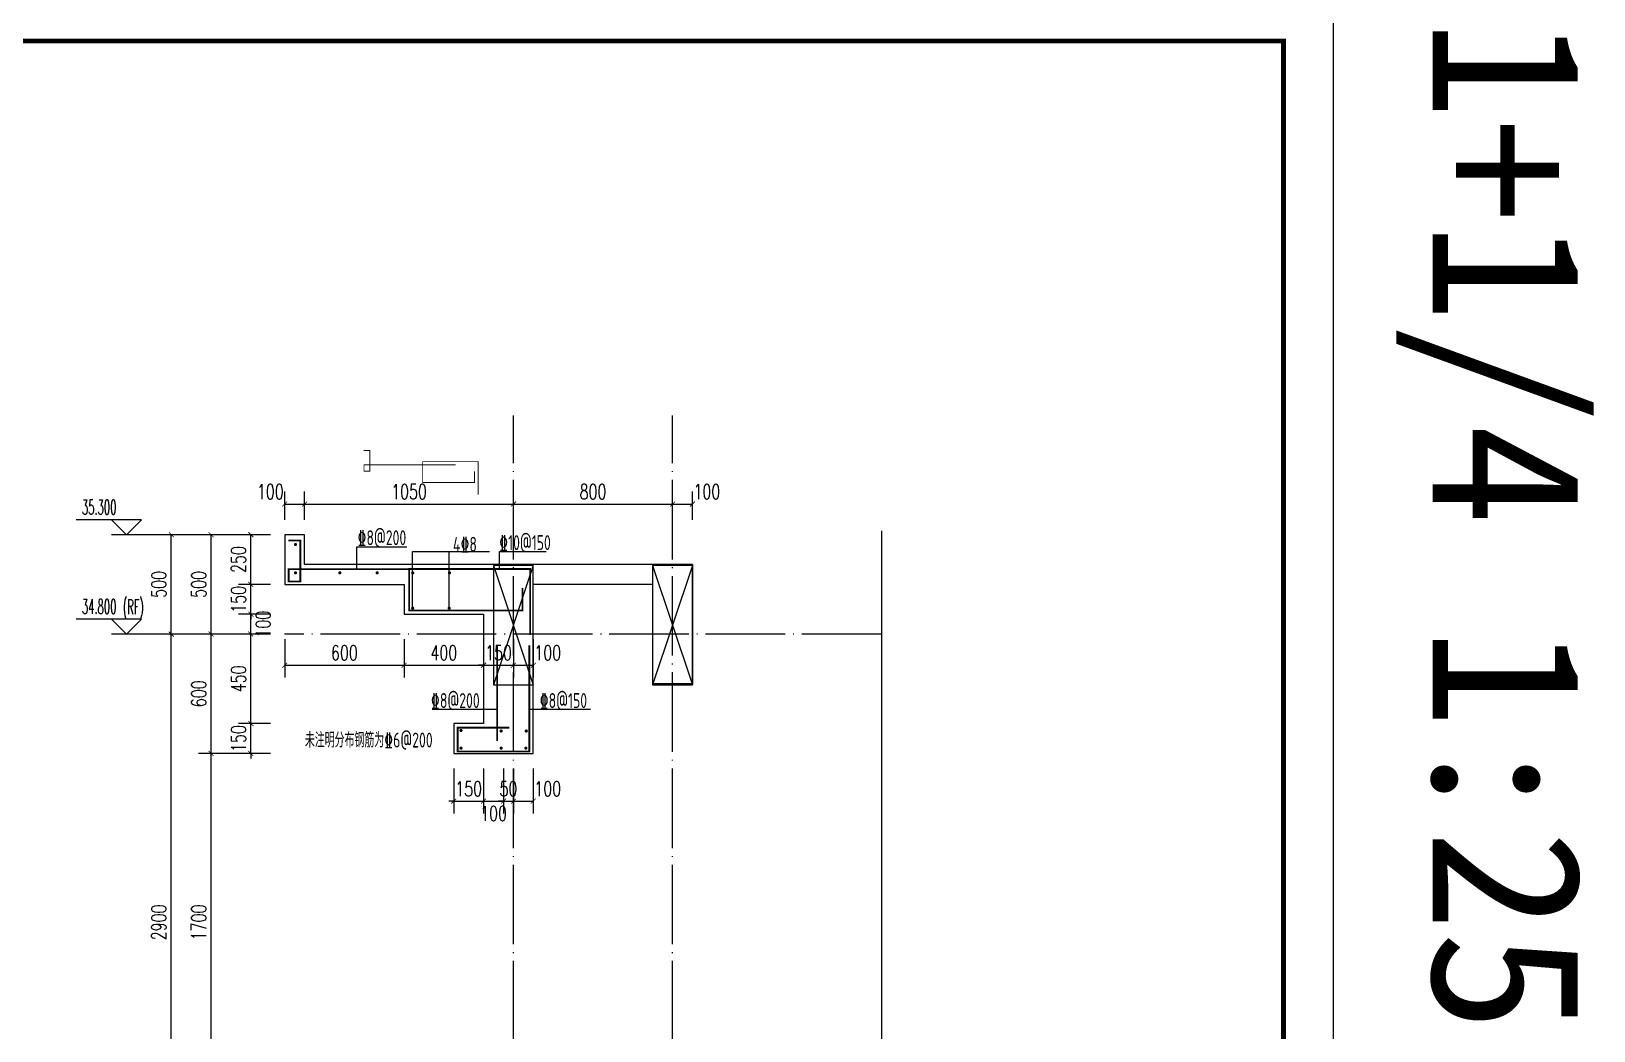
# Model space of a CAD drawing. Extents: x -668857 to 143095, y -247466 to 228182.
# Drawn here: x 44840 to 52695, y 167988 to 173015 of the extents above; entities that cross this region are included whole.
import ezdxf

# ---------------------------------------------------------------- set-up
doc = ezdxf.new("R2010")
doc.units = 0
doc.header["$LTSCALE"] = 1000
doc.linetypes.add('DOTE', pattern=[2.42, 2, -0.2, 0.02, -0.2])
doc.layers.get('0').update_dxf_attribs({"linetype": 'CONTINUOUS'})
doc.layers.get('DEFPOINTS').update_dxf_attribs({"linetype": 'CONTINUOUS'})
for name, color, linetype in [('DIM_ELEV', 3, 'CONTINUOUS'), ('DIM_IDEN', 67, 'CONTINUOUS'), ('DIM_SYMB', 3, 'CONTINUOUS'), ('PUB_DIM', 3, 'CONTINUOUS'), ('PUB_TEXT', 2, 'CONTINUOUS'), ('REIN', 6, 'CONTINUOUS'), ('S-大样-砼线', 7, 'CONTINUOUS'), ('S-引出线', 40, 'CONTINUOUS'), ('TEXT', 2, 'CONTINUOUS'), ('WALL', 5, 'CONTINUOUS'), ('yichutu', 7, 'CONTINUOUS'), ('水平筋标注', 7, 'CONTINUOUS')]:
    doc.layers.add(name, color=color, linetype=linetype)
doc.layers.add('DOTE', color=19, linetype='DOTE', lineweight=9)
doc.layers.add('图框', color=9, linetype='CONTINUOUS', lineweight=18)
doc.styles.add('_TCH_DIM', font='SIMPLEX.shx', dxfattribs={"width": 0.7, "bigfont": 'GBCBIG.shx'})
doc.styles.add('_TCH_DIM_T3', font='SIMPLEX', dxfattribs={"width": 0.705882, "bigfont": 'GBCBIG'})
doc.styles.add('_TCH_LABEL', font='simhei.ttf')
doc.styles.add('TSSD_REIN', font='tssdeng.shx', dxfattribs={"width": 0.7, "height": 300, "bigfont": 'tssdchn.shx'})
doc.dimstyles.new('_TCH_ARCH&&25', dxfattribs={"dimtxt": 74.375, "dimasz": 25, "dimexe": 62.5, "dimexo": 75, "dimgap": 25, "dimtad": 1, "dimdec": 0, "dimzin": 0, "dimdsep": 46, "dimtxsty": '_TCH_DIM_T3', "dimblk": 'ARCHTICK', "dimcen": 0.09, "dimclrt": 7, "dimazin": 0, "dimtfac": 1, "dimtdec": 0, "dimtix": 1, "dimtmove": 2, "dimatfit": 3, "dimldrblk": 'ARCHTICK', "dimfxl": 0, "dimtolj": 1, "dimtzin": 0, "dimarcsym": 0})

# ---------------------------------------------------------------- blocks, each defined once
blk = doc.blocks.new('GFDDDDRG')
at = {"layer": '图框'}
blk.add_lwpolyline([(923310, -107437), (923310, -159999), (893610, -159999), (893610, -107437)], close=True, dxfattribs=at)
blk.add_lwpolyline([(923310, -107437), (923310, -159999), (893610, -159999), (893610, -107437)], close=True, dxfattribs=at)
at = {"layer": '图框', "const_width": 50}
blk.add_lwpolyline([(894110, -159499), (922810, -159499), (922810, -108687), (894110, -108687)], close=True, dxfattribs=at)
blk = doc.blocks.new('yct-1051-594-26275-14850-25-1002.0')
at = {"layer": 'yichutu', "color": 7}
blk.add_lwpolyline([(0, 0), (0, 14850), (26275, 14850), (26275, 0)], close=True, dxfattribs=at)
at = {"layer": 'yichutu', "color": 7, "style": '_TCH_LABEL'}
blk.add_text('A1+1/4 1:25', height=750, dxfattribs=at).set_placement((0, 15350))
blk = doc.blocks.new('_ArchTick')
at = {"color": 0, "linetype": 'ByBlock', "const_width": 0.15}
blk.add_lwpolyline([(-0.5, -0.5), (0.5, 0.5)], dxfattribs=at)
blk = doc.blocks.new('*D2727')
at = {"layer": 'DEFPOINTS', "color": 0}
for p in [(46963.9, 169382.3), (47113.9, 169382.3), (47113.9, 169143.4)]:
    blk.add_point(p, dxfattribs=at)
at = {"layer": 'PUB_DIM', "color": 0, "lineweight": -2}
for p, q in [((46963.9, 169307.3), (46963.9, 169080.9)), ((47113.9, 169307.3), (47113.9, 169080.9)), ((46963.9, 169143.4), (46938.9, 169143.4)), ((46963.9, 169143.4), (47113.9, 169143.4)), ((47113.9, 169143.4), (47138.9, 169143.4))]:
    blk.add_line(p, q, dxfattribs=at)
at = {"layer": 'PUB_DIM', "color": 0, "lineweight": -2, "xscale": 25, "yscale": 25, "zscale": 25}
blk.add_blockref('_ArchTick', (46963.9, 169143.4), dxfattribs=at)
at = {"layer": 'PUB_DIM', "color": 0, "lineweight": -2, "xscale": 25, "yscale": 25, "zscale": 25, "rotation": 180}
blk.add_blockref('_ArchTick', (47113.9, 169143.4), dxfattribs=at)
at = {"layer": 'PUB_DIM', "color": 7, "insert": (47038.9, 169205.5), "char_height": 74.38, "attachment_point": 5, "style": '_TCH_DIM_T3'}
blk.add_mtext('\\A1;150', dxfattribs=at)
blk = doc.blocks.new('*D2728')
at = {"layer": 'DEFPOINTS', "color": 0}
for p in [(47113.9, 169382.3), (47213.9, 169382.3), (47213.9, 169143.4)]:
    blk.add_point(p, dxfattribs=at)
at = {"layer": 'PUB_DIM', "color": 0, "lineweight": -2}
for p, q in [((47113.9, 169307.3), (47113.9, 169080.9)), ((47213.9, 169307.3), (47213.9, 169080.9)), ((47113.9, 169143.4), (47213.9, 169143.4))]:
    blk.add_line(p, q, dxfattribs=at)
at = {"layer": 'PUB_DIM', "color": 0, "lineweight": -2, "xscale": 25, "yscale": 25, "zscale": 25, "rotation": 180}
blk.add_blockref('_ArchTick', (47113.9, 169143.4), dxfattribs=at)
at = {"layer": 'PUB_DIM', "color": 0, "lineweight": -2, "xscale": 25, "yscale": 25, "zscale": 25}
blk.add_blockref('_ArchTick', (47213.9, 169143.4), dxfattribs=at)
at = {"layer": 'PUB_DIM', "color": 7, "insert": (47163.9, 169081.4), "char_height": 74.38, "attachment_point": 5, "style": '_TCH_DIM_T3'}
blk.add_mtext('\\A1;100', dxfattribs=at)
blk = doc.blocks.new('*D2729')
at = {"layer": 'DEFPOINTS', "color": 0}
for p in [(47213.9, 169382.3), (47263.9, 169382.3), (47263.9, 169143.4)]:
    blk.add_point(p, dxfattribs=at)
at = {"layer": 'PUB_DIM', "color": 0, "lineweight": -2}
for p, q in [((47213.9, 169307.3), (47213.9, 169080.9)), ((47263.9, 169307.3), (47263.9, 169080.9)), ((47213.9, 169143.4), (47188.9, 169143.4)), ((47213.9, 169143.4), (47263.9, 169143.4)), ((47263.9, 169143.4), (47288.9, 169143.4))]:
    blk.add_line(p, q, dxfattribs=at)
at = {"layer": 'PUB_DIM', "color": 0, "lineweight": -2, "xscale": 25, "yscale": 25, "zscale": 25}
blk.add_blockref('_ArchTick', (47213.9, 169143.4), dxfattribs=at)
at = {"layer": 'PUB_DIM', "color": 0, "lineweight": -2, "xscale": 25, "yscale": 25, "zscale": 25, "rotation": 180}
blk.add_blockref('_ArchTick', (47263.9, 169143.4), dxfattribs=at)
at = {"layer": 'PUB_DIM', "color": 7, "insert": (47238.9, 169205.5), "char_height": 74.38, "attachment_point": 5, "style": '_TCH_DIM_T3'}
blk.add_mtext('\\A1;50', dxfattribs=at)
blk = doc.blocks.new('*D2730')
at = {"layer": 'DEFPOINTS', "color": 0}
for p in [(47263.9, 169382.3), (47363.9, 169382.3), (47363.9, 169143.4)]:
    blk.add_point(p, dxfattribs=at)
at = {"layer": 'PUB_DIM', "color": 0, "lineweight": -2}
for p, q in [((47263.9, 169307.3), (47263.9, 169080.9)), ((47363.9, 169307.3), (47363.9, 169080.9)), ((47263.9, 169143.4), (47363.9, 169143.4))]:
    blk.add_line(p, q, dxfattribs=at)
at = {"layer": 'PUB_DIM', "color": 0, "lineweight": -2, "xscale": 25, "yscale": 25, "zscale": 25, "rotation": 180}
blk.add_blockref('_ArchTick', (47263.9, 169143.4), dxfattribs=at)
at = {"layer": 'PUB_DIM', "color": 0, "lineweight": -2, "xscale": 25, "yscale": 25, "zscale": 25}
blk.add_blockref('_ArchTick', (47363.9, 169143.4), dxfattribs=at)
at = {"layer": 'PUB_DIM', "color": 7, "insert": (47436.3, 169205.5), "char_height": 74.38, "attachment_point": 5, "style": '_TCH_DIM_T3'}
blk.add_mtext('\\A1;100', dxfattribs=at)
blk = doc.blocks.new('*D2731')
at = {"layer": 'DEFPOINTS', "color": 0}
for p in [(46213.9, 170637.4), (46113.9, 170483.2), (46213.9, 170483.2)]:
    blk.add_point(p, dxfattribs=at)
at = {"layer": 'PUB_DIM', "color": 0, "lineweight": -2}
for p, q in [((46113.9, 170558.2), (46113.9, 170699.9)), ((46113.9, 170637.4), (46213.9, 170637.4)), ((46213.9, 170558.2), (46213.9, 170699.9))]:
    blk.add_line(p, q, dxfattribs=at)
at = {"layer": 'PUB_DIM', "color": 0, "lineweight": -2, "xscale": 25, "yscale": 25, "zscale": 25, "rotation": 180}
blk.add_blockref('_ArchTick', (46113.9, 170637.4), dxfattribs=at)
at = {"layer": 'PUB_DIM', "color": 0, "lineweight": -2, "xscale": 25, "yscale": 25, "zscale": 25}
blk.add_blockref('_ArchTick', (46213.9, 170637.4), dxfattribs=at)
at = {"layer": 'PUB_DIM', "color": 7, "insert": (46041.4, 170699.6), "char_height": 74.38, "attachment_point": 5, "style": '_TCH_DIM_T3'}
blk.add_mtext('\\A1;100', dxfattribs=at)
blk = doc.blocks.new('*D2732')
at = {"layer": 'DEFPOINTS', "color": 0}
for p in [(47263.9, 170637.4), (46213.9, 170483.2), (47263.9, 170483.2)]:
    blk.add_point(p, dxfattribs=at)
at = {"layer": 'PUB_DIM', "color": 0, "lineweight": -2}
for p, q in [((46213.9, 170558.2), (46213.9, 170699.9)), ((46213.9, 170637.4), (47263.9, 170637.4)), ((47263.9, 170558.2), (47263.9, 170699.9))]:
    blk.add_line(p, q, dxfattribs=at)
at = {"layer": 'PUB_DIM', "color": 0, "lineweight": -2, "xscale": 25, "yscale": 25, "zscale": 25, "rotation": 180}
blk.add_blockref('_ArchTick', (46213.9, 170637.4), dxfattribs=at)
at = {"layer": 'PUB_DIM', "color": 0, "lineweight": -2, "xscale": 25, "yscale": 25, "zscale": 25}
blk.add_blockref('_ArchTick', (47263.9, 170637.4), dxfattribs=at)
at = {"layer": 'PUB_DIM', "color": 7, "insert": (46738.9, 170699.6), "char_height": 74.38, "attachment_point": 5, "style": '_TCH_DIM_T3'}
blk.add_mtext('\\A1;1050', dxfattribs=at)
blk = doc.blocks.new('*D2733')
at = {"layer": 'DEFPOINTS', "color": 0}
for p in [(48063.9, 170637.4), (47263.9, 170483.2), (48063.9, 170483.2)]:
    blk.add_point(p, dxfattribs=at)
at = {"layer": 'PUB_DIM', "color": 0, "lineweight": -2}
for p, q in [((47263.9, 170558.2), (47263.9, 170699.9)), ((47263.9, 170637.4), (48063.9, 170637.4)), ((48063.9, 170558.2), (48063.9, 170699.9))]:
    blk.add_line(p, q, dxfattribs=at)
at = {"layer": 'PUB_DIM', "color": 0, "lineweight": -2, "xscale": 25, "yscale": 25, "zscale": 25, "rotation": 180}
blk.add_blockref('_ArchTick', (47263.9, 170637.4), dxfattribs=at)
at = {"layer": 'PUB_DIM', "color": 0, "lineweight": -2, "xscale": 25, "yscale": 25, "zscale": 25}
blk.add_blockref('_ArchTick', (48063.9, 170637.4), dxfattribs=at)
at = {"layer": 'PUB_DIM', "color": 7, "insert": (47663.9, 170699.6), "char_height": 74.38, "attachment_point": 5, "style": '_TCH_DIM_T3'}
blk.add_mtext('\\A1;800', dxfattribs=at)
blk = doc.blocks.new('*D2734')
at = {"layer": 'DEFPOINTS', "color": 0}
for p in [(48163.9, 170637.4), (48063.9, 170483.2), (48163.9, 170483.2)]:
    blk.add_point(p, dxfattribs=at)
at = {"layer": 'PUB_DIM', "color": 0, "lineweight": -2}
for p, q in [((48063.9, 170558.2), (48063.9, 170699.9)), ((48063.9, 170637.4), (48163.9, 170637.4)), ((48163.9, 170558.2), (48163.9, 170699.9))]:
    blk.add_line(p, q, dxfattribs=at)
at = {"layer": 'PUB_DIM', "color": 0, "lineweight": -2, "xscale": 25, "yscale": 25, "zscale": 25, "rotation": 180}
blk.add_blockref('_ArchTick', (48063.9, 170637.4), dxfattribs=at)
at = {"layer": 'PUB_DIM', "color": 0, "lineweight": -2, "xscale": 25, "yscale": 25, "zscale": 25}
blk.add_blockref('_ArchTick', (48163.9, 170637.4), dxfattribs=at)
at = {"layer": 'PUB_DIM', "color": 7, "insert": (48236.3, 170699.6), "char_height": 74.38, "attachment_point": 5, "style": '_TCH_DIM_T3'}
blk.add_mtext('\\A1;100', dxfattribs=at)
blk = doc.blocks.new('*D2735')
at = {"layer": 'DEFPOINTS', "color": 0}
for p in [(46113.9, 170033.2), (46713.9, 170033.2), (46713.9, 169826.8)]:
    blk.add_point(p, dxfattribs=at)
at = {"layer": 'PUB_DIM', "color": 0, "lineweight": -2}
for p, q in [((46113.9, 169958.2), (46113.9, 169764.3)), ((46713.9, 169958.2), (46713.9, 169764.3)), ((46113.9, 169826.8), (46713.9, 169826.8))]:
    blk.add_line(p, q, dxfattribs=at)
at = {"layer": 'PUB_DIM', "color": 0, "lineweight": -2, "xscale": 25, "yscale": 25, "zscale": 25, "rotation": 180}
blk.add_blockref('_ArchTick', (46113.9, 169826.8), dxfattribs=at)
at = {"layer": 'PUB_DIM', "color": 0, "lineweight": -2, "xscale": 25, "yscale": 25, "zscale": 25}
blk.add_blockref('_ArchTick', (46713.9, 169826.8), dxfattribs=at)
at = {"layer": 'PUB_DIM', "color": 7, "insert": (46413.9, 169889), "char_height": 74.38, "attachment_point": 5, "style": '_TCH_DIM_T3'}
blk.add_mtext('\\A1;600', dxfattribs=at)
blk = doc.blocks.new('*D2736')
at = {"layer": 'DEFPOINTS', "color": 0}
for p in [(46713.9, 170033.2), (47113.9, 170033.2), (47113.9, 169826.8)]:
    blk.add_point(p, dxfattribs=at)
at = {"layer": 'PUB_DIM', "color": 0, "lineweight": -2}
for p, q in [((46713.9, 169958.2), (46713.9, 169764.3)), ((47113.9, 169958.2), (47113.9, 169764.3)), ((46713.9, 169826.8), (47113.9, 169826.8))]:
    blk.add_line(p, q, dxfattribs=at)
at = {"layer": 'PUB_DIM', "color": 0, "lineweight": -2, "xscale": 25, "yscale": 25, "zscale": 25, "rotation": 180}
blk.add_blockref('_ArchTick', (46713.9, 169826.8), dxfattribs=at)
at = {"layer": 'PUB_DIM', "color": 0, "lineweight": -2, "xscale": 25, "yscale": 25, "zscale": 25}
blk.add_blockref('_ArchTick', (47113.9, 169826.8), dxfattribs=at)
at = {"layer": 'PUB_DIM', "color": 7, "insert": (46913.9, 169889), "char_height": 74.38, "attachment_point": 5, "style": '_TCH_DIM_T3'}
blk.add_mtext('\\A1;400', dxfattribs=at)
blk = doc.blocks.new('*D2737')
at = {"layer": 'DEFPOINTS', "color": 0}
for p in [(47113.9, 170033.2), (47263.9, 170033.2), (47263.9, 169826.8)]:
    blk.add_point(p, dxfattribs=at)
at = {"layer": 'PUB_DIM', "color": 0, "lineweight": -2}
for p, q in [((47113.9, 169958.2), (47113.9, 169764.3)), ((47263.9, 169958.2), (47263.9, 169764.3)), ((47113.9, 169826.8), (47088.9, 169826.8)), ((47113.9, 169826.8), (47263.9, 169826.8)), ((47263.9, 169826.8), (47288.9, 169826.8))]:
    blk.add_line(p, q, dxfattribs=at)
at = {"layer": 'PUB_DIM', "color": 0, "lineweight": -2, "xscale": 25, "yscale": 25, "zscale": 25}
blk.add_blockref('_ArchTick', (47113.9, 169826.8), dxfattribs=at)
at = {"layer": 'PUB_DIM', "color": 0, "lineweight": -2, "xscale": 25, "yscale": 25, "zscale": 25, "rotation": 180}
blk.add_blockref('_ArchTick', (47263.9, 169826.8), dxfattribs=at)
at = {"layer": 'PUB_DIM', "color": 7, "insert": (47188.9, 169889), "char_height": 74.38, "attachment_point": 5, "style": '_TCH_DIM_T3'}
blk.add_mtext('\\A1;150', dxfattribs=at)
blk = doc.blocks.new('*D2738')
at = {"layer": 'DEFPOINTS', "color": 0}
for p in [(47263.9, 170033.2), (47363.9, 170033.2), (47363.9, 169826.8)]:
    blk.add_point(p, dxfattribs=at)
at = {"layer": 'PUB_DIM', "color": 0, "lineweight": -2}
for p, q in [((47263.9, 169958.2), (47263.9, 169764.3)), ((47363.9, 169958.2), (47363.9, 169764.3)), ((47263.9, 169826.8), (47363.9, 169826.8))]:
    blk.add_line(p, q, dxfattribs=at)
at = {"layer": 'PUB_DIM', "color": 0, "lineweight": -2, "xscale": 25, "yscale": 25, "zscale": 25, "rotation": 180}
blk.add_blockref('_ArchTick', (47263.9, 169826.8), dxfattribs=at)
at = {"layer": 'PUB_DIM', "color": 0, "lineweight": -2, "xscale": 25, "yscale": 25, "zscale": 25}
blk.add_blockref('_ArchTick', (47363.9, 169826.8), dxfattribs=at)
at = {"layer": 'PUB_DIM', "color": 7, "insert": (47436.3, 169889), "char_height": 74.38, "attachment_point": 5, "style": '_TCH_DIM_T3'}
blk.add_mtext('\\A1;100', dxfattribs=at)
blk = doc.blocks.new('*D2739')
at = {"layer": 'DEFPOINTS', "color": 0}
for p in [(45943.7, 170483.2), (46118.3, 170483.2), (46118.3, 170233.2)]:
    blk.add_point(p, dxfattribs=at)
at = {"layer": 'PUB_DIM', "color": 0, "lineweight": -2}
for p, q in [((46043.3, 170483.2), (45881.2, 170483.2)), ((45943.7, 170233.2), (45943.7, 170483.2)), ((46043.3, 170233.2), (45881.2, 170233.2))]:
    blk.add_line(p, q, dxfattribs=at)
at = {"layer": 'PUB_DIM', "color": 0, "lineweight": -2, "xscale": 25, "yscale": 25, "zscale": 25}
for p, rotation in [((45943.7, 170483.2), 90), ((45943.7, 170233.2), 270)]:
    blk.add_blockref('_ArchTick', p, dxfattribs=dict(at, rotation=rotation))
at = {"layer": 'PUB_DIM', "color": 7, "insert": (45881.5, 170358.2), "char_height": 74.38, "attachment_point": 5, "rotation": 90, "style": '_TCH_DIM_T3'}
blk.add_mtext('\\A1;250', dxfattribs=at)
blk = doc.blocks.new('*D2740')
at = {"layer": 'DEFPOINTS', "color": 0}
for p in [(45943.7, 170233.2), (46118.3, 170233.2), (46118.3, 170083.2)]:
    blk.add_point(p, dxfattribs=at)
at = {"layer": 'PUB_DIM', "color": 0, "lineweight": -2}
for p, q in [((46043.3, 170233.2), (45881.2, 170233.2)), ((45943.7, 170233.2), (45943.7, 170258.2)), ((45943.7, 170083.2), (45943.7, 170233.2)), ((46043.3, 170083.2), (45881.2, 170083.2)), ((45943.7, 170083.2), (45943.7, 170058.2))]:
    blk.add_line(p, q, dxfattribs=at)
at = {"layer": 'PUB_DIM', "color": 0, "lineweight": -2, "xscale": 25, "yscale": 25, "zscale": 25}
for p, rotation in [((45943.7, 170233.2), 270), ((45943.7, 170083.2), 90)]:
    blk.add_blockref('_ArchTick', p, dxfattribs=dict(at, rotation=rotation))
at = {"layer": 'PUB_DIM', "color": 7, "insert": (45881.5, 170158.2), "char_height": 74.38, "attachment_point": 5, "rotation": 90, "style": '_TCH_DIM_T3'}
blk.add_mtext('\\A1;150', dxfattribs=at)
blk = doc.blocks.new('*D2741')
at = {"layer": 'DEFPOINTS', "color": 0}
for p in [(45943.7, 170083.2), (46118.3, 170083.2), (46118.3, 169983.2)]:
    blk.add_point(p, dxfattribs=at)
at = {"layer": 'PUB_DIM', "color": 0, "lineweight": -2}
for p, q in [((46043.3, 170083.2), (45881.2, 170083.2)), ((45943.7, 169983.2), (45943.7, 170083.2)), ((46043.3, 169983.2), (45881.2, 169983.2))]:
    blk.add_line(p, q, dxfattribs=at)
at = {"layer": 'PUB_DIM', "color": 0, "lineweight": -2, "xscale": 25, "yscale": 25, "zscale": 25}
for p, rotation in [((45943.7, 170083.2), 90), ((45943.7, 169983.2), 270)]:
    blk.add_blockref('_ArchTick', p, dxfattribs=dict(at, rotation=rotation))
at = {"layer": 'PUB_DIM', "color": 7, "insert": (46005.6, 170033.2), "char_height": 74.38, "attachment_point": 5, "rotation": 90, "style": '_TCH_DIM_T3'}
blk.add_mtext('\\A1;100', dxfattribs=at)
blk = doc.blocks.new('*D2742')
at = {"layer": 'DEFPOINTS', "color": 0}
for p in [(45943.7, 169983.2), (46118.3, 169983.2), (46118.3, 169533.2)]:
    blk.add_point(p, dxfattribs=at)
at = {"layer": 'PUB_DIM', "color": 0, "lineweight": -2}
for p, q in [((46043.3, 169983.2), (45881.2, 169983.2)), ((45943.7, 169533.2), (45943.7, 169983.2)), ((46043.3, 169533.2), (45881.2, 169533.2))]:
    blk.add_line(p, q, dxfattribs=at)
at = {"layer": 'PUB_DIM', "color": 0, "lineweight": -2, "xscale": 25, "yscale": 25, "zscale": 25}
for p, rotation in [((45943.7, 169983.2), 90), ((45943.7, 169533.2), 270)]:
    blk.add_blockref('_ArchTick', p, dxfattribs=dict(at, rotation=rotation))
at = {"layer": 'PUB_DIM', "color": 7, "insert": (45881.5, 169758.2), "char_height": 74.38, "attachment_point": 5, "rotation": 90, "style": '_TCH_DIM_T3'}
blk.add_mtext('\\A1;450', dxfattribs=at)
blk = doc.blocks.new('*D2743')
at = {"layer": 'DEFPOINTS', "color": 0}
for p in [(45943.7, 169533.2), (46118.3, 169533.2), (46118.3, 169383.2)]:
    blk.add_point(p, dxfattribs=at)
at = {"layer": 'PUB_DIM', "color": 0, "lineweight": -2}
for p, q in [((46043.3, 169533.2), (45881.2, 169533.2)), ((45943.7, 169533.2), (45943.7, 169558.2)), ((45943.7, 169383.2), (45943.7, 169533.2)), ((46043.3, 169383.2), (45881.2, 169383.2)), ((45943.7, 169383.2), (45943.7, 169358.2))]:
    blk.add_line(p, q, dxfattribs=at)
at = {"layer": 'PUB_DIM', "color": 0, "lineweight": -2, "xscale": 25, "yscale": 25, "zscale": 25}
for p, rotation in [((45943.7, 169533.2), 270), ((45943.7, 169383.2), 90)]:
    blk.add_blockref('_ArchTick', p, dxfattribs=dict(at, rotation=rotation))
at = {"layer": 'PUB_DIM', "color": 7, "insert": (45881.5, 169458.2), "char_height": 74.38, "attachment_point": 5, "rotation": 90, "style": '_TCH_DIM_T3'}
blk.add_mtext('\\A1;150', dxfattribs=at)
blk = doc.blocks.new('*D2769')
at = {"layer": 'DEFPOINTS', "color": 0}
for p in [(45743.7, 169383.2), (46043.7, 169383.2), (46043.7, 167683.2)]:
    blk.add_point(p, dxfattribs=at)
at = {"layer": 'PUB_DIM', "color": 0, "lineweight": -2}
for p, q in [((45968.7, 169383.2), (45681.2, 169383.2)), ((45743.7, 167683.2), (45743.7, 169383.2)), ((45968.7, 167683.2), (45681.2, 167683.2))]:
    blk.add_line(p, q, dxfattribs=at)
at = {"layer": 'PUB_DIM', "color": 0, "lineweight": -2, "xscale": 25, "yscale": 25, "zscale": 25}
for p, rotation in [((45743.7, 169383.2), 90), ((45743.7, 167683.2), 270)]:
    blk.add_blockref('_ArchTick', p, dxfattribs=dict(at, rotation=rotation))
at = {"layer": 'PUB_DIM', "color": 7, "insert": (45681.5, 168533.2), "char_height": 74.38, "attachment_point": 5, "rotation": 90, "style": '_TCH_DIM_T3'}
blk.add_mtext('\\A1;1700', dxfattribs=at)
blk = doc.blocks.new('*D2770')
at = {"layer": 'DEFPOINTS', "color": 0}
for p in [(45743.7, 169983.2), (46043.7, 169983.2), (46043.7, 169383.2)]:
    blk.add_point(p, dxfattribs=at)
at = {"layer": 'PUB_DIM', "color": 0, "lineweight": -2}
for p, q in [((45968.7, 169983.2), (45681.2, 169983.2)), ((45743.7, 169383.2), (45743.7, 169983.2)), ((45968.7, 169383.2), (45681.2, 169383.2))]:
    blk.add_line(p, q, dxfattribs=at)
at = {"layer": 'PUB_DIM', "color": 0, "lineweight": -2, "xscale": 25, "yscale": 25, "zscale": 25}
for p, rotation in [((45743.7, 169983.2), 90), ((45743.7, 169383.2), 270)]:
    blk.add_blockref('_ArchTick', p, dxfattribs=dict(at, rotation=rotation))
at = {"layer": 'PUB_DIM', "color": 7, "insert": (45681.5, 169683.2), "char_height": 74.38, "attachment_point": 5, "rotation": 90, "style": '_TCH_DIM_T3'}
blk.add_mtext('\\A1;600', dxfattribs=at)
blk = doc.blocks.new('*D2771')
at = {"layer": 'DEFPOINTS', "color": 0}
for p in [(45743.7, 170483.2), (46043.7, 170483.2), (46043.7, 169983.2)]:
    blk.add_point(p, dxfattribs=at)
at = {"layer": 'PUB_DIM', "color": 0, "lineweight": -2}
for p, q in [((45968.7, 170483.2), (45681.2, 170483.2)), ((45743.7, 169983.2), (45743.7, 170483.2)), ((45968.7, 169983.2), (45681.2, 169983.2))]:
    blk.add_line(p, q, dxfattribs=at)
at = {"layer": 'PUB_DIM', "color": 0, "lineweight": -2, "xscale": 25, "yscale": 25, "zscale": 25}
for p, rotation in [((45743.7, 170483.2), 90), ((45743.7, 169983.2), 270)]:
    blk.add_blockref('_ArchTick', p, dxfattribs=dict(at, rotation=rotation))
at = {"layer": 'PUB_DIM', "color": 7, "insert": (45681.5, 170233.2), "char_height": 74.38, "attachment_point": 5, "rotation": 90, "style": '_TCH_DIM_T3'}
blk.add_mtext('\\A1;500', dxfattribs=at)
blk = doc.blocks.new('*D2778')
at = {"layer": 'DEFPOINTS', "color": 0}
for p in [(45543.7, 169983.2), (46043.7, 169983.2), (46043.7, 167083.2)]:
    blk.add_point(p, dxfattribs=at)
at = {"layer": 'PUB_DIM', "color": 0, "lineweight": -2}
for p, q in [((45968.7, 169983.2), (45481.2, 169983.2)), ((45543.7, 167083.2), (45543.7, 169983.2)), ((45968.7, 167083.2), (45481.2, 167083.2))]:
    blk.add_line(p, q, dxfattribs=at)
at = {"layer": 'PUB_DIM', "color": 0, "lineweight": -2, "xscale": 25, "yscale": 25, "zscale": 25}
for p, rotation in [((45543.7, 169983.2), 90), ((45543.7, 167083.2), 270)]:
    blk.add_blockref('_ArchTick', p, dxfattribs=dict(at, rotation=rotation))
at = {"layer": 'PUB_DIM', "color": 7, "insert": (45481.5, 168533.2), "char_height": 74.38, "attachment_point": 5, "rotation": 90, "style": '_TCH_DIM_T3'}
blk.add_mtext('\\A1;2900', dxfattribs=at)
blk = doc.blocks.new('*D2779')
at = {"layer": 'DEFPOINTS', "color": 0}
for p in [(45543.7, 170483.2), (46043.7, 170483.2), (46043.7, 169983.2)]:
    blk.add_point(p, dxfattribs=at)
at = {"layer": 'PUB_DIM', "color": 0, "lineweight": -2}
for p, q in [((45968.7, 170483.2), (45481.2, 170483.2)), ((45543.7, 169983.2), (45543.7, 170483.2)), ((45968.7, 169983.2), (45481.2, 169983.2))]:
    blk.add_line(p, q, dxfattribs=at)
at = {"layer": 'PUB_DIM', "color": 0, "lineweight": -2, "xscale": 25, "yscale": 25, "zscale": 25}
for p, rotation in [((45543.7, 170483.2), 90), ((45543.7, 169983.2), 270)]:
    blk.add_blockref('_ArchTick', p, dxfattribs=dict(at, rotation=rotation))
at = {"layer": 'PUB_DIM', "color": 7, "insert": (45481.5, 170233.2), "char_height": 74.38, "attachment_point": 5, "rotation": 90, "style": '_TCH_DIM_T3'}
blk.add_mtext('\\A1;500', dxfattribs=at)
blk = doc.blocks.new('20210809.03140329')
at = {"layer": 'S-大样-砼线'}
for p, q in [((87154.5, 67180.9), (87354.5, 66580.9)), ((87354.5, 67180.9), (87154.5, 66580.9))]:
    blk.add_line(p, q, dxfattribs=at)
blk.add_lwpolyline([(87354.5, 67180.9), (87154.5, 67180.9), (87154.5, 66580.9), (87354.5, 66580.9)], close=True, dxfattribs=at)
blk = doc.blocks.new('20210810.12003314')
at = {"layer": 'REIN'}
for points in [[(67557, -102521.1, 4.5, 4.5, 0), (67587.3, -102521.1, 4.5, 4.5, 0), (67587.3, -102624.3, 4.5, 4.5, 0), (67558.2, -102624.3, 4.5, 4.5, 0), (67558.2, -102593.2, 4.5, 4.5, 0), (68018.1, -102593.2, 4.5, 4.5, 0)], [(67177.1, -102973.6, 9, 9, 0), (67237.7, -102973.6, 9, 9, 0), (67237.7, -103179.9, 9, 9, 0), (67179.4, -103179.9, 9, 9, 0), (67179.4, -103117.7, 9, 9, 0), (68099.3, -103117.7, 9, 9, 0)], [(68288.1, -103914.5, 9, 9, 0), (68029, -103914.5, 9, 9, 0), (68029, -104035, 9, 9, 0), (68389.2, -104035, 9, 9, 0), (68389.2, -103500.2, 9, 9, 0)], [(68227.2, -103497.2, 9, 9, 0), (68227.2, -103982.3, 9, 9, 0)]]:
    blk.add_lwpolyline(points, format="xyseb", dxfattribs=at)
for points, const_width in [([(68132.1, -102743.1), (68132.1, -102576.9), (67852.9, -102576.9), (67852.9, -102681.1), (68113.1, -102681.1), (68113.1, -102624.7)], 4.5), ([(68393.1, -103449.1), (68393.1, -103116.7), (67784.7, -103116.7), (67784.7, -103325), (68355, -103325), (68355, -103212.3)], 9)]:
    blk.add_lwpolyline(points, dxfattribs=dict(at, const_width=const_width))
at = {"layer": 'REIN', "const_width": 8}
for points in [[(67209.6, -102993.8, 1), (67217.6, -102993.8, 1)], [(67209.6, -103136.3, 1), (67217.6, -103136.3, 1)], [(67432.6, -103136.3, 1), (67440.6, -103136.3, 1)], [(67620.1, -103136.3, 1), (67628.1, -103136.3, 1)], [(67799, -103136.3, 1), (67807, -103136.3, 1)], [(67983.8, -103136.3, 1), (67991.8, -103136.3, 1)], [(67798.6, -103313.7, 1), (67806.6, -103313.7, 1)], [(67982.6, -103313.7, 1), (67990.6, -103313.7, 1)], [(68041.7, -103928.9, 1), (68049.7, -103928.9, 1)], [(68243.6, -103931.5, 1), (68251.6, -103931.5, 1)], [(68369.7, -103931.5, 1), (68377.7, -103931.5, 1)], [(68041.7, -104017.7, 1), (68049.7, -104017.7, 1)], [(68243.6, -104017.7, 1), (68251.6, -104017.7, 1)], [(68367.4, -104017.7, 1), (68375.4, -104017.7, 1)]]:
    blk.add_lwpolyline(points, format="xyb", close=True, dxfattribs=at)
at = {"layer": 'S-大样-砼线'}
for p, q in [((68209.2, -103099.1), (68409.2, -103699.2)), ((68409.2, -103099.1), (68209.2, -103699.2))]:
    blk.add_line(p, q, dxfattribs=at)
blk.add_lwpolyline([(68409.2, -103099.1), (68209.2, -103099.1), (68209.2, -103699.2), (68409.2, -103699.2)], close=True, dxfattribs=at)
at = {"layer": 'S-引出线'}
for p, q in [((67522, -103117.7), (67522, -103006)), ((67522, -103006), (67773.4, -103006)), ((67802.6, -103313.7), (67802.6, -103029)), ((67802.6, -103029), (68188.2, -103029)), ((67986.6, -103313.7), (67986.6, -103029)), ((67901.4, -103821.1), (68227.2, -103821.1)), ((68389.2, -103821.1), (68697, -103821.1))]:
    blk.add_line(p, q, dxfattribs=at)
blk.add_lwpolyline([(68239.6, -103116.7), (68239.6, -103028.9), (68473.9, -103028.9)], dxfattribs=at)
at = {"layer": 'DIM_IDEN'}
blk.add_blockref('20210809.03140329', (-18145.3, -170280.1), dxfattribs=at)
at = {"layer": 'TEXT', "style": 'TSSD_REIN', "width": 0.7}
for s, p in [('%%1328@200', (67525.2, -102996.8)), ('4%%1328', (68005.3, -103030.1)), ('%%13210@150', (68237.5, -103021.5)), ('%%1328@200', (67894.5, -103815.9)), ('%%1328@150', (68441.4, -103815.9)), ('未注明分布钢筋为%%1326@200', (67260.6, -104014.5))]:
    blk.add_text(s, height=75, rotation=0, dxfattribs=at).set_placement(p)

msp = doc.modelspace()

# ---------------------------------------------------------------- linework, layer by layer
at = {"layer": 'DIM_ELEV'}
for p, q in [((45393.66, 170558.23), (45065.66, 170558.23)), ((45318.66, 170483.23), (45243.66, 170558.23)), ((45318.66, 170483.23), (45393.66, 170558.23)), ((45743.66, 170483.23), (45243.66, 170483.23)), ((45393.66, 170058.23), (45065.66, 170058.23)), ((45318.66, 169983.23), (45243.66, 170058.23)), ((45318.66, 169983.23), (45393.66, 170058.23)), ((45743.66, 169983.23), (45243.66, 169983.23))]:
    msp.add_line(p, q, dxfattribs=at)
at = {"layer": 'DIM_SYMB'}
msp.add_lwpolyline([(49113.85, 170503.23), (49113.85, 160871.35), (49166.35, 160852.24), (49061.35, 160833.73), (49113.85, 160815.1), (49113.85, 151183.22)], dxfattribs=at)
at = {"layer": 'DOTE', "color": 1, "linetype": 'DOTE', "ltscale": 0.2}
for p, q in [((47263.85, 151483.22), (47263.85, 171083.23)), ((48063.85, 151483.22), (48063.85, 171083.23)), ((49113.85, 169983.23), (46113.66, 169983.23))]:
    msp.add_line(p, q, dxfattribs=at)
at = {"layer": 'WALL'}
for p, q in [((46213.85, 170483.23), (46113.85, 170483.23)), ((46113.85, 170483.23), (46113.85, 170233.23)), ((46213.85, 170333.23), (46213.85, 170483.23)), ((47363.85, 170333.23), (46213.85, 170333.23)), ((48163.85, 170333.23), (47363.85, 170333.23)), ((48163.85, 170333.23), (48163.85, 169733.23)), ((46113.85, 170233.23), (46713.85, 170233.23)), ((46713.85, 170233.23), (46713.85, 170083.23)), ((47363.85, 169383.23), (47363.85, 170233.23)), ((47963.85, 170233.23), (47363.85, 170233.23)), ((47963.85, 170233.23), (47963.85, 169733.23)), ((46713.85, 170083.23), (47113.85, 170083.23)), ((47113.85, 170083.23), (47113.85, 169533.23)), ((48163.85, 169733.23), (47963.85, 169733.23)), ((47113.85, 169533.23), (46963.85, 169533.23)), ((46963.85, 169533.23), (46963.85, 169383.23)), ((46963.85, 169383.23), (47363.85, 169383.23))]:
    msp.add_line(p, q, dxfattribs=at)

# ---------------------------------------------------------------- block references
at = {"xscale": 0.5, "yscale": 0.5, "zscale": 0.5}
msp.add_blockref('GFDDDDRG', (-410269.74, 227309.73), dxfattribs=at)
at = {"layer": 'yichutu', "rotation": 270}
msp.add_blockref('yct-1051-594-26275-14850-25-1002.0', (36535.15, 173591.25), dxfattribs=at)
at = {"layer": '水平筋标注'}
msp.add_blockref('20210810.12003314', (-21045.34, 273427.38), dxfattribs=at)

# ---------------------------------------------------------------- texts
at = {"layer": 'PUB_TEXT', "style": '_TCH_DIM', "width": 0.494118}
for s, p in [('35.300', (45094.56, 170584.48)), ('34.800', (45094.56, 170084.48)), ('(RF)', (45299.96, 170083.25))]:
    msp.add_text(s, height=74.375, dxfattribs=at).set_placement(p)

# ---------------------------------------------------------------- dimensions: what is measured, and where the dimension line sits
at = {"layer": 'PUB_DIM'}
for base, p1, p2, angle, picture, middle in [((46213.85, 170637.39), (46113.85, 170483.23), (46213.85, 170483.23), 360, '*D2731', (46041.43, 170699.57)), ((48163.85, 170637.39), (48063.85, 170483.23), (48163.85, 170483.23), 360, '*D2734', (48236.27, 170699.57)), ((45943.66, 170083.23), (46118.27, 169983.23), (46118.27, 170083.23), 90, '*D2741', (46005.64, 170033.23)), ((47363.85, 169826.77), (47263.85, 170033.22), (47363.85, 170033.22), 360, '*D2738', (47436.27, 169888.96)), ((47213.85, 169143.35), (47113.85, 169382.26), (47213.85, 169382.26), 360, '*D2728', (47163.85, 169081.37)), ((47363.85, 169143.35), (47263.85, 169382.26), (47363.85, 169382.26), 360, '*D2730', (47436.27, 169205.54))]:
    dim = msp.add_linear_dim(base=base, p1=p1, p2=p2, angle=angle, dimstyle='_TCH_ARCH&&25', dxfattribs=at)
    dim.commit()
    dim.dimension.update_dxf_attribs({"geometry": picture, "text_midpoint": middle, "dimtype": 161})
for p1, p2, distance, picture, middle in [((46213.85, 170483.23), (47263.85, 170483.23), 154.16, '*D2732', (46738.85, 170699.57)), ((47263.85, 170483.23), (48063.85, 170483.23), 154.16, '*D2733', (47663.85, 170699.57)), ((46043.66, 169983.23), (46043.66, 170483.23), 500, '*D2779', (45481.47, 170233.23)), ((46043.66, 169983.23), (46043.66, 170483.23), 300, '*D2771', (45681.47, 170233.23)), ((46118.27, 170233.23), (46118.27, 170483.23), 174.61, '*D2739', (45881.47, 170358.23)), ((46118.27, 170083.23), (46118.27, 170233.23), 174.61, '*D2740', (45881.47, 170158.23)), ((46113.85, 170033.22), (46713.85, 170033.22), -206.45, '*D2735', (46413.85, 169888.96)), ((46713.85, 170033.22), (47113.85, 170033.22), -206.45, '*D2736', (46913.85, 169888.96)), ((47113.85, 170033.22), (47263.85, 170033.22), -206.45, '*D2737', (47188.85, 169888.96)), ((46043.66, 167083.23), (46043.66, 169983.23), 500, '*D2778', (45481.47, 168533.23)), ((46043.66, 169383.23), (46043.66, 169983.23), 300, '*D2770', (45681.47, 169683.23)), ((46118.27, 169533.23), (46118.27, 169983.23), 174.61, '*D2742', (45881.47, 169758.23)), ((46118.27, 169383.23), (46118.27, 169533.23), 174.61, '*D2743', (45881.47, 169458.23)), ((46043.66, 167683.23), (46043.66, 169383.23), 300, '*D2769', (45681.47, 168533.23)), ((46963.85, 169382.26), (47113.85, 169382.26), -238.91, '*D2727', (47038.85, 169205.54)), ((47213.85, 169382.26), (47263.85, 169382.26), -238.91, '*D2729', (47238.85, 169205.54))]:
    dim = msp.add_aligned_dim(p1=p1, p2=p2, distance=distance, dimstyle='_TCH_ARCH&&25', dxfattribs=at)
    dim.commit()
    dim.dimension.update_dxf_attribs({"geometry": picture, "text_midpoint": middle})

doc.saveas('drawing.dxf')
